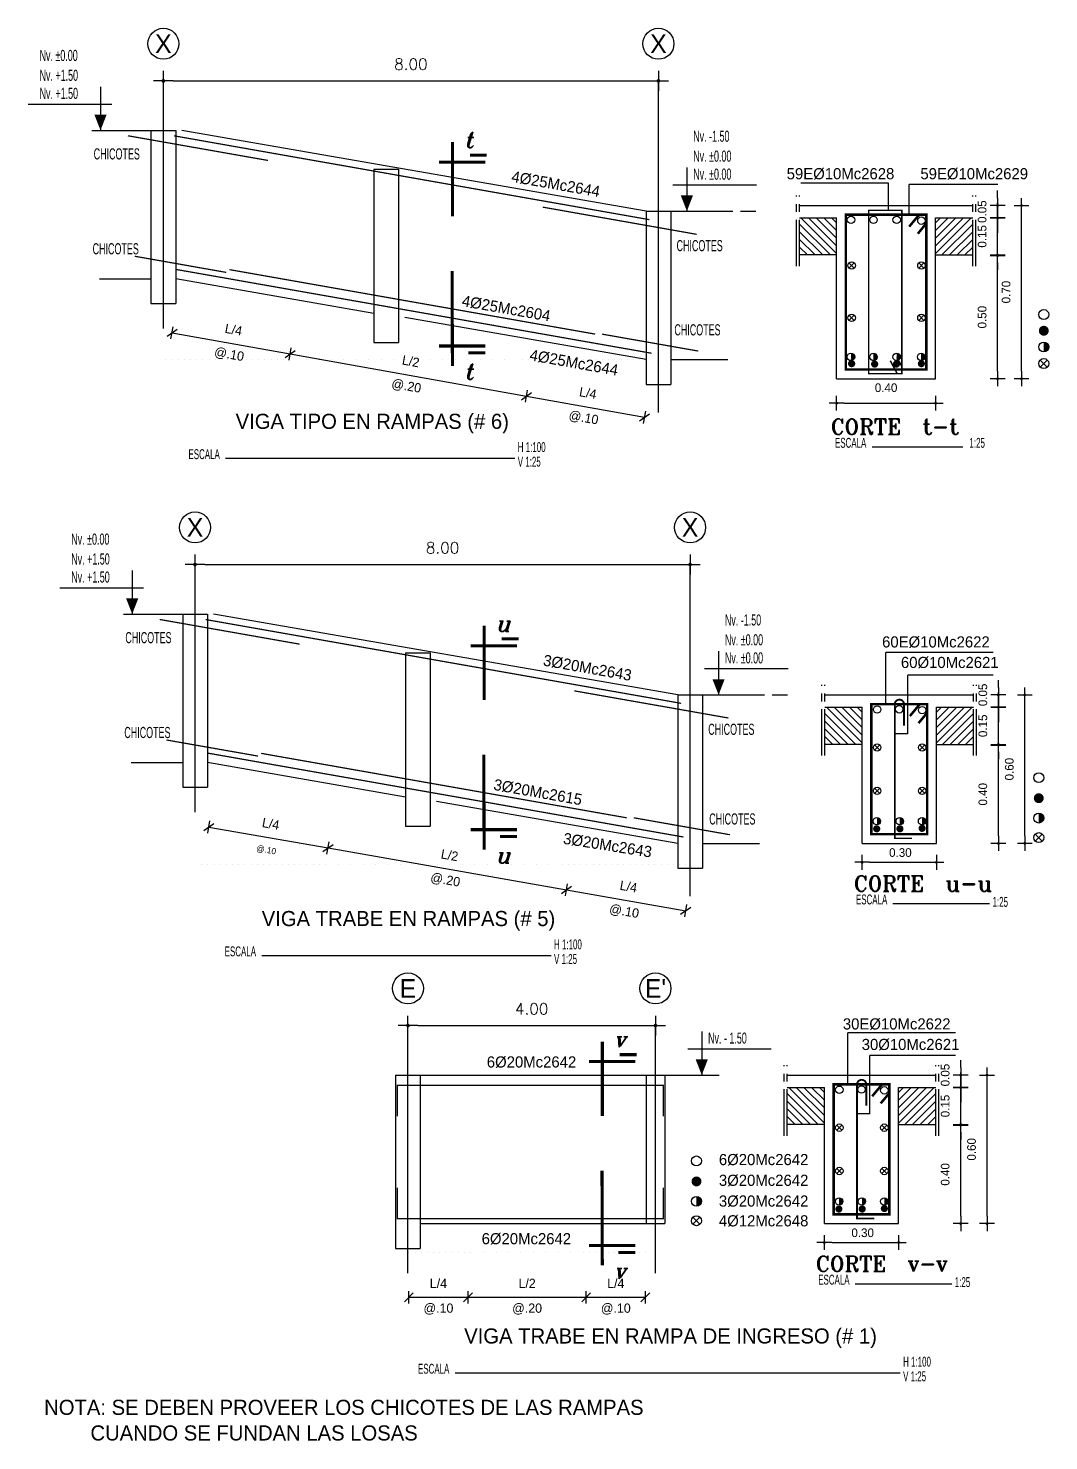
# Model space of a CAD drawing. Extents: x -2 to 140, y 23 to 108.
# Drawn here: x 106.37 to 122.86, y 67.75 to 90.58 of the extents above; entities that cross this region are included whole.
import ezdxf
from ezdxf.enums import TextEntityAlignment as Align

# ---------------------------------------------------------------- set-up
doc = ezdxf.new("R2010")
doc.units = 0
doc.header["$MEASUREMENT"] = 0
doc.linetypes.add('CENTER2', pattern=[1.125, 0.75, -0.125, 0.125, -0.125])
doc.linetypes.add('HIDDEN', pattern=[0.375, 0.25, -0.125])
doc.layers.get('0').update_dxf_attribs({"linetype": 'CONTINUOUS'})
doc.layers.get('DEFPOINTS').update_dxf_attribs({"color": 8, "linetype": 'CONTINUOUS'})
for name, color, linetype in [('ACEROS', 5, 'CONTINUOUS'), ('COLUMNAS', 2, 'CONTINUOUS'), ('EJES', 1, 'CONTINUOUS'), ('ESTRIBOS', 2, 'CONTINUOUS'), ('HIERROS', 5, 'CONTINUOUS'), ('L1', 5, 'CONTINUOUS'), ('LINEAS', 7, 'CONTINUOUS'), ('VIGAS', 7, 'CONTINUOUS')]:
    doc.layers.add(name, color=color, linetype=linetype)
doc.styles.add('ROMANT', font='romant')
doc.styles.add('STANDART', font='TXT.SHX', dxfattribs={"height": 0.18})
doc.dimstyles.new('ESCALA25', dxfattribs={"dimscale": 2, "dimtxt": 0.07, "dimasz": 0.06, "dimexe": 0, "dimexo": 0.06, "dimgap": 0.09, "dimtad": 1, "dimlfac": 0.25, "dimzin": 0, "dimtxsty": 'STANDARD', "dimblk": 'DOT', "dimcen": 0.09, "dimse1": 1, "dimse2": 1, "dimclrd": 1, "dimclre": 1, "dimclrt": 2, "dimazin": 3, "dimtfac": 1, "dimtix": 1, "dimtmove": 0, "dimatfit": 3, "dimtvp": 1.428571, "dimtolj": 1, "dimtzin": 0})
doc.dimstyles.new('STYLE100', dxfattribs={"dimscale": 2, "dimtxt": 0.08, "dimasz": 0.08, "dimexe": 0, "dimexo": 0.06, "dimgap": 0.09, "dimtad": 1, "dimzin": 0, "dimtxsty": 'STANDART', "dimblk": 'DOT', "dimcen": 0.09, "dimse1": 1, "dimse2": 1, "dimclrd": 1, "dimclre": 1, "dimclrt": 2, "dimazin": 3, "dimtfac": 1, "dimtix": 1, "dimtmove": 0, "dimatfit": 3, "dimtvp": 1.25, "dimtolj": 1, "dimtzin": 0})

# ---------------------------------------------------------------- blocks, each defined once
blk = doc.blocks.new('DOT')
at = {"color": 0}
for p, q in [((-1, 0), (1, 0)), ((0, 1), (0, -1))]:
    blk.add_line(p, q, dxfattribs=at)
at = {"color": 2, "linetype": 'BYBLOCK', "const_width": 0.1875}
blk.add_lwpolyline([(0.09375, 0, 1), (-0.09375, 0, 1)], format="xyb", close=True, dxfattribs=at)
blk = doc.blocks.new('*D47')
at = {"color": 1, "linetype": 'BYBLOCK'}
blk.add_line((119.524, 81.485), (120.484, 81.485), dxfattribs=at)
at = {"layer": 'DEFPOINTS', "color": 0, "linetype": 'BYBLOCK'}
for p in [(119.404, 81.42), (120.604, 81.485), (120.604, 81.42)]:
    blk.add_point(p, dxfattribs=at)
at = {"color": 1, "linetype": 'BYBLOCK', "xscale": 0.12, "yscale": 0.12, "zscale": 0.12, "rotation": 180}
blk.add_blockref('DOT', (119.404, 81.485), dxfattribs=at)
at = {"color": 1, "linetype": 'BYBLOCK', "xscale": 0.12, "yscale": 0.12, "zscale": 0.12}
blk.add_blockref('DOT', (120.604, 81.485), dxfattribs=at)
at = {"color": 2, "linetype": 'BYBLOCK', "insert": (120.023, 81.641), "char_height": 0.14, "attachment_point": 5}
blk.add_mtext('\\A1;0.30', dxfattribs=at)
blk = doc.blocks.new('_DOT')
at = {"color": 0, "linetype": 'BYBLOCK'}
blk.add_line((-0.5, 0), (-1, 0), dxfattribs=at)
at = {"color": 0, "linetype": 'BYBLOCK', "const_width": 0.5}
blk.add_lwpolyline([(-0.25, 0, 1), (0.25, 0, 1)], format="xyb", close=True, dxfattribs=at)
blk = doc.blocks.new('*X1')
at = {"color": 0}
for p, q in [((24.221, 27.809), (24.797, 28.386)), ((24.221, 27.933), (24.674, 28.386)), ((24.221, 28.057), (24.55, 28.386)), ((24.221, 28.181), (24.426, 28.386)), ((24.221, 28.304), (24.302, 28.386)), ((24.321, 27.786), (24.821, 28.286)), ((24.445, 27.786), (24.821, 28.162)), ((24.568, 27.786), (24.821, 28.038)), ((24.692, 27.786), (24.821, 27.914)), ((24.816, 27.786), (24.821, 27.791))]:
    blk.add_line(p, q, dxfattribs=at)
blk = doc.blocks.new('*D48')
at = {"color": 1, "linetype": 'BYBLOCK'}
blk.add_line((121.607, 81.91), (121.607, 83.26), dxfattribs=at)
at = {"layer": 'DEFPOINTS', "color": 0, "linetype": 'BYBLOCK'}
for p in [(120.689, 83.38), (121.607, 83.38), (120.689, 81.79)]:
    blk.add_point(p, dxfattribs=at)
at = {"color": 1, "linetype": 'BYBLOCK', "xscale": 0.12, "yscale": 0.12, "zscale": 0.12}
for p, rotation in [((121.607, 83.38), 90), ((121.607, 81.79), 270)]:
    blk.add_blockref('DOT', p, dxfattribs=dict(at, rotation=rotation))
at = {"color": 2, "linetype": 'BYBLOCK', "insert": (121.357, 82.585), "char_height": 0.14, "attachment_point": 5, "rotation": 90}
blk.add_mtext('\\A1;0.40', dxfattribs=at)
blk = doc.blocks.new('*D51')
at = {"color": 1, "linetype": 'BYBLOCK'}
blk.add_line((122.033, 81.91), (122.033, 84.07), dxfattribs=at)
at = {"layer": 'DEFPOINTS', "color": 0, "linetype": 'BYBLOCK'}
for p in [(120.644, 84.19), (122.033, 84.19), (120.644, 81.79)]:
    blk.add_point(p, dxfattribs=at)
at = {"color": 1, "linetype": 'BYBLOCK', "xscale": 0.12, "yscale": 0.12, "zscale": 0.12}
for p, rotation in [((122.033, 84.19), 90), ((122.033, 81.79), 270)]:
    blk.add_blockref('DOT', p, dxfattribs=dict(at, rotation=rotation))
at = {"color": 2, "linetype": 'BYBLOCK', "insert": (121.783, 82.99), "char_height": 0.14, "attachment_point": 5, "rotation": 90}
blk.add_mtext('\\A1;0.60', dxfattribs=at)
blk = doc.blocks.new('*D50')
at = {"color": 1, "linetype": 'BYBLOCK'}
for p, q in [((121.607, 84.31), (121.607, 84.43)), ((121.607, 83.99), (121.607, 84.19)), ((121.607, 83.87), (121.607, 83.75))]:
    blk.add_line(p, q, dxfattribs=at)
at = {"layer": 'DEFPOINTS', "color": 0, "linetype": 'BYBLOCK'}
for p in [(121.607, 84.19), (121.607, 84.19), (120.604, 83.99)]:
    blk.add_point(p, dxfattribs=at)
at = {"color": 1, "linetype": 'BYBLOCK', "xscale": 0.12, "yscale": 0.12, "zscale": 0.12}
for p, rotation in [((121.607, 84.19), 270), ((121.607, 83.99), 90)]:
    blk.add_blockref('DOT', p, dxfattribs=dict(at, rotation=rotation))
at = {"color": 2, "linetype": 'BYBLOCK', "insert": (121.357, 84.19), "char_height": 0.14, "attachment_point": 5, "rotation": 90}
blk.add_mtext('\\A1;0.05', dxfattribs=at)
blk = doc.blocks.new('*D49')
at = {"color": 1, "linetype": 'BYBLOCK'}
for p, q in [((121.607, 84.11), (121.607, 84.23)), ((121.607, 83.39), (121.607, 83.99)), ((121.607, 83.27), (121.607, 83.15))]:
    blk.add_line(p, q, dxfattribs=at)
at = {"layer": 'DEFPOINTS', "color": 0, "linetype": 'BYBLOCK'}
for p in [(120.604, 83.99), (121.607, 83.99), (120.604, 83.39)]:
    blk.add_point(p, dxfattribs=at)
at = {"color": 1, "linetype": 'BYBLOCK', "xscale": 0.12, "yscale": 0.12, "zscale": 0.12}
for p, rotation in [((121.607, 83.99), 270), ((121.607, 83.39), 90)]:
    blk.add_blockref('DOT', p, dxfattribs=dict(at, rotation=rotation))
at = {"color": 2, "linetype": 'BYBLOCK', "insert": (121.357, 83.69), "char_height": 0.14, "attachment_point": 5, "rotation": 90}
blk.add_mtext('\\A1;0.15', dxfattribs=at)
blk = doc.blocks.new('*D91')
at = {"color": 1, "linetype": 'BYBLOCK'}
for p, q in [((121.533, 87.744), (121.533, 87.864)), ((121.533, 87.424), (121.533, 87.624)), ((121.533, 87.304), (121.533, 87.184))]:
    blk.add_line(p, q, dxfattribs=at)
at = {"layer": 'DEFPOINTS', "color": 0, "linetype": 'BYBLOCK'}
for p in [(120.531, 87.424), (121.533, 87.624), (121.533, 87.624)]:
    blk.add_point(p, dxfattribs=at)
at = {"color": 1, "linetype": 'BYBLOCK', "xscale": 0.12, "yscale": 0.12, "zscale": 0.12}
for p, rotation in [((121.533, 87.624), 270), ((121.533, 87.424), 90)]:
    blk.add_blockref('DOT', p, dxfattribs=dict(at, rotation=rotation))
at = {"color": 2, "linetype": 'BYBLOCK', "insert": (121.283, 87.624), "char_height": 0.14, "attachment_point": 5, "rotation": 90}
blk.add_mtext('\\A1;0.05', dxfattribs=at)
blk = doc.blocks.new('*D90')
at = {"color": 1, "linetype": 'BYBLOCK'}
for p, q in [((121.533, 87.544), (121.533, 87.664)), ((121.533, 86.824), (121.533, 87.424)), ((121.533, 86.704), (121.533, 86.584))]:
    blk.add_line(p, q, dxfattribs=at)
at = {"layer": 'DEFPOINTS', "color": 0, "linetype": 'BYBLOCK'}
for p in [(120.531, 87.424), (121.533, 87.424), (120.531, 86.824)]:
    blk.add_point(p, dxfattribs=at)
at = {"color": 1, "linetype": 'BYBLOCK', "xscale": 0.12, "yscale": 0.12, "zscale": 0.12}
for p, rotation in [((121.533, 87.424), 270), ((121.533, 86.824), 90)]:
    blk.add_blockref('DOT', p, dxfattribs=dict(at, rotation=rotation))
at = {"color": 2, "linetype": 'BYBLOCK', "insert": (121.283, 87.124), "char_height": 0.14, "attachment_point": 5, "rotation": 90}
blk.add_mtext('\\A1;0.15', dxfattribs=at)
blk = doc.blocks.new('*D92')
at = {"color": 1, "linetype": 'BYBLOCK'}
blk.add_line((121.96, 85.344), (121.96, 87.504), dxfattribs=at)
at = {"layer": 'DEFPOINTS', "color": 0, "linetype": 'BYBLOCK'}
for p in [(120.571, 87.624), (121.96, 87.624), (120.571, 85.224)]:
    blk.add_point(p, dxfattribs=at)
at = {"color": 1, "linetype": 'BYBLOCK', "xscale": 0.12, "yscale": 0.12, "zscale": 0.12}
for p, rotation in [((121.96, 87.624), 90), ((121.96, 85.224), 270)]:
    blk.add_blockref('DOT', p, dxfattribs=dict(at, rotation=rotation))
at = {"color": 2, "linetype": 'BYBLOCK', "insert": (121.71, 86.424), "char_height": 0.14, "attachment_point": 5, "rotation": 90}
blk.add_mtext('\\A1;0.60', dxfattribs=at)
blk = doc.blocks.new('*D88')
at = {"color": 1, "linetype": 'BYBLOCK'}
blk.add_line((119.451, 84.918), (120.411, 84.918), dxfattribs=at)
at = {"layer": 'DEFPOINTS', "color": 0, "linetype": 'BYBLOCK'}
for p in [(120.531, 84.918), (119.331, 84.854), (120.531, 84.854)]:
    blk.add_point(p, dxfattribs=at)
at = {"color": 1, "linetype": 'BYBLOCK', "xscale": 0.12, "yscale": 0.12, "zscale": 0.12, "rotation": 180}
blk.add_blockref('DOT', (119.331, 84.918), dxfattribs=at)
at = {"color": 1, "linetype": 'BYBLOCK', "xscale": 0.12, "yscale": 0.12, "zscale": 0.12}
blk.add_blockref('DOT', (120.531, 84.918), dxfattribs=at)
at = {"color": 2, "linetype": 'BYBLOCK', "insert": (119.95, 85.075), "char_height": 0.14, "attachment_point": 5}
blk.add_mtext('\\A1;0.30', dxfattribs=at)
blk = doc.blocks.new('*D89')
at = {"color": 1, "linetype": 'BYBLOCK'}
blk.add_line((121.533, 85.344), (121.533, 86.693), dxfattribs=at)
at = {"layer": 'DEFPOINTS', "color": 0, "linetype": 'BYBLOCK'}
for p in [(120.616, 86.813), (121.533, 86.813), (120.616, 85.224)]:
    blk.add_point(p, dxfattribs=at)
at = {"color": 1, "linetype": 'BYBLOCK', "xscale": 0.12, "yscale": 0.12, "zscale": 0.12}
for p, rotation in [((121.533, 86.813), 90), ((121.533, 85.224), 270)]:
    blk.add_blockref('DOT', p, dxfattribs=dict(at, rotation=rotation))
at = {"color": 2, "linetype": 'BYBLOCK', "insert": (121.283, 86.018), "char_height": 0.14, "attachment_point": 5, "rotation": 90}
blk.add_mtext('\\A1;0.40', dxfattribs=at)
blk = doc.blocks.new('*D93')
at = {"color": 1, "linetype": 'BYBLOCK'}
blk.add_line((123.498, 93.585), (123.498, 96.145), dxfattribs=at)
at = {"layer": 'DEFPOINTS', "color": 0, "linetype": 'BYBLOCK'}
for p in [(122.109, 96.265), (123.498, 96.265), (122.109, 93.465)]:
    blk.add_point(p, dxfattribs=at)
at = {"color": 1, "linetype": 'BYBLOCK', "xscale": 0.12, "yscale": 0.12, "zscale": 0.12}
for p, rotation in [((123.498, 96.265), 90), ((123.498, 93.465), 270)]:
    blk.add_blockref('DOT', p, dxfattribs=dict(at, rotation=rotation))
at = {"color": 2, "linetype": 'BYBLOCK', "insert": (123.248, 94.865), "char_height": 0.14, "attachment_point": 5, "rotation": 90}
blk.add_mtext('\\A1;0.70', dxfattribs=at)
blk = doc.blocks.new('*D94')
at = {"color": 1, "linetype": 'BYBLOCK'}
blk.add_line((123.111, 93.585), (123.111, 95.334), dxfattribs=at)
at = {"layer": 'DEFPOINTS', "color": 0, "linetype": 'BYBLOCK'}
for p in [(122.194, 95.454), (123.111, 95.454), (122.194, 93.465)]:
    blk.add_point(p, dxfattribs=at)
at = {"color": 1, "linetype": 'BYBLOCK', "xscale": 0.12, "yscale": 0.12, "zscale": 0.12}
for p, rotation in [((123.111, 95.454), 90), ((123.111, 93.465), 270)]:
    blk.add_blockref('DOT', p, dxfattribs=dict(at, rotation=rotation))
at = {"color": 2, "linetype": 'BYBLOCK', "insert": (122.861, 94.46), "char_height": 0.14, "attachment_point": 5, "rotation": 90}
blk.add_mtext('\\A1;0.50', dxfattribs=at)
blk = doc.blocks.new('*X62')
at = {"color": 0}
for p, q in [((24.221, 27.809), (24.797, 28.386)), ((24.221, 27.933), (24.674, 28.386)), ((24.221, 28.057), (24.55, 28.386)), ((24.221, 28.181), (24.426, 28.386)), ((24.221, 28.304), (24.302, 28.386)), ((24.321, 27.786), (24.821, 28.286)), ((24.445, 27.786), (24.821, 28.162)), ((24.568, 27.786), (24.821, 28.038)), ((24.692, 27.786), (24.821, 27.914)), ((24.816, 27.786), (24.821, 27.791))]:
    blk.add_line(p, q, dxfattribs=at)
blk = doc.blocks.new('*D96')
at = {"color": 1, "linetype": 'BYBLOCK'}
for p, q in [((123.111, 96.385), (123.111, 96.505)), ((123.111, 96.065), (123.111, 96.265)), ((123.111, 95.945), (123.111, 95.825))]:
    blk.add_line(p, q, dxfattribs=at)
at = {"layer": 'DEFPOINTS', "color": 0, "linetype": 'BYBLOCK'}
for p in [(123.111, 96.265), (123.111, 96.265), (122.109, 96.065)]:
    blk.add_point(p, dxfattribs=at)
at = {"color": 1, "linetype": 'BYBLOCK', "xscale": 0.12, "yscale": 0.12, "zscale": 0.12}
for p, rotation in [((123.111, 96.265), 270), ((123.111, 96.065), 90)]:
    blk.add_blockref('DOT', p, dxfattribs=dict(at, rotation=rotation))
at = {"color": 2, "linetype": 'BYBLOCK', "insert": (122.861, 96.165), "char_height": 0.14, "attachment_point": 5, "rotation": 90}
blk.add_mtext('\\A1;0.05', dxfattribs=at)
blk = doc.blocks.new('*D97')
at = {"color": 1, "linetype": 'BYBLOCK'}
for p, q in [((123.111, 96.185), (123.111, 96.305)), ((123.111, 95.465), (123.111, 96.065)), ((123.111, 95.345), (123.111, 95.225))]:
    blk.add_line(p, q, dxfattribs=at)
at = {"layer": 'DEFPOINTS', "color": 0, "linetype": 'BYBLOCK'}
for p in [(122.109, 96.065), (123.111, 96.065), (122.109, 95.465)]:
    blk.add_point(p, dxfattribs=at)
at = {"color": 1, "linetype": 'BYBLOCK', "xscale": 0.12, "yscale": 0.12, "zscale": 0.12}
for p, rotation in [((123.111, 96.065), 270), ((123.111, 95.465), 90)]:
    blk.add_blockref('DOT', p, dxfattribs=dict(at, rotation=rotation))
at = {"color": 2, "linetype": 'BYBLOCK', "insert": (122.861, 95.765), "char_height": 0.14, "attachment_point": 5, "rotation": 90}
blk.add_mtext('\\A1;0.15', dxfattribs=at)
blk = doc.blocks.new('*D95')
at = {"color": 1, "linetype": 'BYBLOCK'}
blk.add_line((120.629, 93.069), (121.989, 93.069), dxfattribs=at)
at = {"layer": 'DEFPOINTS', "color": 0, "linetype": 'BYBLOCK'}
for p in [(120.509, 93.005), (122.109, 93.069), (122.109, 93.005)]:
    blk.add_point(p, dxfattribs=at)
at = {"color": 1, "linetype": 'BYBLOCK', "xscale": 0.12, "yscale": 0.12, "zscale": 0.12, "rotation": 180}
blk.add_blockref('DOT', (120.509, 93.069), dxfattribs=at)
at = {"color": 1, "linetype": 'BYBLOCK', "xscale": 0.12, "yscale": 0.12, "zscale": 0.12}
blk.add_blockref('DOT', (122.109, 93.069), dxfattribs=at)
at = {"color": 2, "linetype": 'BYBLOCK', "insert": (121.309, 93.319), "char_height": 0.14, "attachment_point": 5}
blk.add_mtext('\\A1;0.40', dxfattribs=at)
blk = doc.blocks.new('*D186')
at = {"color": 1, "linetype": 'BYBLOCK'}
blk.add_line((108.712, 89.729), (116.392, 89.729), dxfattribs=at)
at = {"layer": 'DEFPOINTS', "color": 0, "linetype": 'BYBLOCK'}
for p in [(108.552, 89.729), (116.552, 89.729), (116.552, 89.729)]:
    blk.add_point(p, dxfattribs=at)
at = {"color": 1, "linetype": 'BYBLOCK', "xscale": 0.16, "yscale": 0.16, "zscale": 0.16, "rotation": 180}
blk.add_blockref('DOT', (108.552, 89.729), dxfattribs=at)
at = {"color": 1, "linetype": 'BYBLOCK', "xscale": 0.16, "yscale": 0.16, "zscale": 0.16}
blk.add_blockref('DOT', (116.552, 89.729), dxfattribs=at)
at = {"color": 2, "linetype": 'BYBLOCK', "insert": (112.552, 89.999), "char_height": 0.18, "attachment_point": 5, "style": 'STANDART'}
blk.add_mtext('\\A1;8.00', dxfattribs=at)
blk = doc.blocks.new('*D187')
at = {"color": 1, "linetype": 'BYBLOCK'}
blk.add_line((109.224, 81.913), (116.904, 81.913), dxfattribs=at)
at = {"layer": 'DEFPOINTS', "color": 0, "linetype": 'BYBLOCK'}
for p in [(109.064, 81.913), (117.064, 81.913), (117.064, 81.913)]:
    blk.add_point(p, dxfattribs=at)
at = {"color": 1, "linetype": 'BYBLOCK', "xscale": 0.16, "yscale": 0.16, "zscale": 0.16, "rotation": 180}
blk.add_blockref('DOT', (109.064, 81.913), dxfattribs=at)
at = {"color": 1, "linetype": 'BYBLOCK', "xscale": 0.16, "yscale": 0.16, "zscale": 0.16}
blk.add_blockref('DOT', (117.064, 81.913), dxfattribs=at)
at = {"color": 2, "linetype": 'BYBLOCK', "insert": (113.064, 82.183), "char_height": 0.18, "attachment_point": 5, "style": 'STANDART'}
blk.add_mtext('\\A1;8.00', dxfattribs=at)
blk = doc.blocks.new('*D188')
at = {"color": 1, "linetype": 'BYBLOCK'}
blk.add_line((112.664, 74.463), (116.344, 74.463), dxfattribs=at)
at = {"layer": 'DEFPOINTS', "color": 0, "linetype": 'BYBLOCK'}
for p in [(112.504, 74.463), (116.504, 74.463), (116.504, 74.463)]:
    blk.add_point(p, dxfattribs=at)
at = {"color": 1, "linetype": 'BYBLOCK', "xscale": 0.16, "yscale": 0.16, "zscale": 0.16, "rotation": 180}
blk.add_blockref('DOT', (112.504, 74.463), dxfattribs=at)
at = {"color": 1, "linetype": 'BYBLOCK', "xscale": 0.16, "yscale": 0.16, "zscale": 0.16}
blk.add_blockref('DOT', (116.504, 74.463), dxfattribs=at)
at = {"color": 2, "linetype": 'BYBLOCK', "insert": (114.504, 74.733), "char_height": 0.18, "attachment_point": 5, "style": 'STANDART'}
blk.add_mtext('\\A1;4.00', dxfattribs=at)

msp = doc.modelspace()

# ---------------------------------------------------------------- linework, layer by layer
for p, q in [((116.352, 87.624), (108.852, 88.929)), ((111.952, 85.972), (108.752, 86.529)), ((116.352, 85.224), (112.452, 85.903)), ((108.611, 85.601), (108.775, 85.715)), ((108.675, 85.56), (108.71, 85.756)), ((108.693, 85.658), (110.602, 85.317)), ((110.519, 85.259), (110.684, 85.374)), ((110.584, 85.218), (110.619, 85.415)), ((110.602, 85.317), (114.419, 84.634)), ((114.337, 84.576), (114.501, 84.691)), ((114.402, 84.535), (114.437, 84.732)), ((114.419, 84.634), (116.328, 84.292)), ((116.246, 84.235), (116.41, 84.349)), ((116.31, 84.194), (116.346, 84.391)), ((116.864, 79.807), (109.364, 81.113)), ((112.464, 78.156), (109.264, 78.713)), ((116.864, 77.407), (112.964, 78.086)), ((109.204, 77.613), (109.368, 77.728)), ((109.269, 77.572), (109.303, 77.769)), ((109.286, 77.671), (111.213, 77.333)), ((111.131, 77.275), (111.295, 77.39)), ((111.195, 77.234), (111.23, 77.431)), ((111.213, 77.333), (115.066, 76.656)), ((114.984, 76.599), (115.148, 76.714)), ((115.049, 76.558), (115.084, 76.755)), ((115.066, 76.656), (116.993, 76.318)), ((116.911, 76.261), (117.075, 76.376)), ((116.976, 76.22), (117.01, 76.417)), ((112.449, 70.001), (112.59, 70.142)), ((112.519, 69.972), (112.519, 70.172)), ((113.404, 70.001), (113.545, 70.142)), ((113.475, 69.972), (113.475, 70.172)), ((115.315, 70.001), (115.456, 70.142)), ((115.385, 69.972), (115.385, 70.172)), ((116.27, 70.001), (116.412, 70.142)), ((116.341, 69.972), (116.341, 70.172)), ((112.519, 70.072), (113.475, 70.072)), ((113.475, 70.072), (115.385, 70.072)), ((115.385, 70.072), (116.341, 70.072))]:
    msp.add_line(p, q)
for centre in [(108.552, 90.329), (116.552, 90.329), (109.064, 82.513), (117.064, 82.513), (112.504, 75.063), (116.504, 75.063)]:
    msp.add_circle(centre, 0.25)
at = {"layer": 'ACEROS', "const_width": 0.02}
for points in [[(107.979, 88.842), (110.244, 88.443)], [(108.725, 88.841), (116.407, 87.486)], [(114.68, 87.689), (117.171, 87.249)], [(108.091, 86.895), (109.568, 86.634)], [(108.762, 86.681), (116.444, 85.327)], [(109.62, 86.679), (115.529, 85.637)], [(115.639, 85.637), (117.195, 85.363)], [(108.491, 81.026), (110.756, 80.626)], [(109.237, 81.024), (116.919, 79.67)], [(115.192, 79.872), (117.683, 79.433)], [(108.603, 79.078), (110.08, 78.818)], [(109.274, 78.865), (116.956, 77.51)], [(110.132, 78.862), (116.041, 77.82)], [(116.151, 77.821), (117.707, 77.547)], [(112.331, 72.996), (112.331, 73.496), (116.631, 73.496), (116.631, 72.996)], [(112.331, 71.843), (112.331, 71.343), (116.631, 71.343), (116.631, 71.843)]]:
    msp.add_lwpolyline(points, dxfattribs=at)
at = {"layer": 'ACEROS', "color": 1, "linetype": 'CENTER2', "const_width": 0.05}
for points in [[(113.223, 88.739), (113.223, 87.54)], [(113.223, 85.123), (113.218, 86.656)], [(113.735, 80.923), (113.735, 79.724)], [(113.735, 77.306), (113.73, 78.839)], [(115.645, 74.204), (115.645, 73.004)], [(115.645, 70.587), (115.64, 72.12)]]:
    msp.add_lwpolyline(points, dxfattribs=at)
at = {"layer": 'ACEROS', "color": 1, "linetype": 'CONTINUOUS', "const_width": 0.05}
for points in [[(113.755, 88.417), (113.007, 88.417)], [(113.779, 88.529), (113.505, 88.529)], [(113.755, 85.445), (113.007, 85.445)], [(113.755, 85.333), (113.481, 85.333)], [(114.267, 80.601), (113.519, 80.601)], [(114.291, 80.712), (114.017, 80.712)], [(114.267, 77.628), (113.519, 77.628)], [(114.267, 77.517), (113.993, 77.517)], [(116.201, 73.993), (115.927, 73.993)], [(116.177, 73.881), (115.429, 73.881)], [(116.177, 70.909), (115.429, 70.909)], [(116.177, 70.797), (115.903, 70.797)]]:
    msp.add_lwpolyline(points, dxfattribs=at)
at = {"layer": 'ACEROS', "color": 5, "linetype": 'CONTINUOUS', "const_width": 0.04}
for points in [[(119.581, 85.066), (119.581, 87.566), (120.881, 87.566), (120.881, 85.066)], [(119.993, 77.557), (119.993, 79.657), (120.893, 79.657), (120.893, 77.557)], [(119.383, 71.413), (119.383, 73.513), (120.283, 73.513), (120.283, 71.413)]]:
    msp.add_lwpolyline(points, close=True, dxfattribs=at)
at = {"layer": 'COLUMNAS', "color": 1, "linetype": 'CONTINUOUS'}
for points in [[(107.438, 89.183), (107.635, 89.183), (107.536, 88.929)], [(116.913, 87.877), (117.11, 87.877), (117.012, 87.624)], [(107.95, 81.366), (108.147, 81.366), (108.048, 81.113)], [(117.425, 80.06), (117.622, 80.06), (117.524, 79.807)], [(117.154, 73.916), (117.35, 73.916), (117.252, 73.663)]]:
    msp.add_solid(points, dxfattribs=at)
at = {"layer": 'DEFPOINTS', "color": 0, "linetype": 'BYBLOCK'}
for p in [(120.819, 84.916), (119.536, 77.407), (118.926, 71.263)]:
    msp.add_point(p, dxfattribs=at)
at = {"layer": 'EJES'}
for p, q in [((108.552, 85.729), (108.552, 89.729)), ((116.552, 84.371), (116.552, 89.729)), ((109.064, 77.913), (109.064, 81.913)), ((117.064, 76.554), (117.064, 81.913)), ((112.504, 70.463), (112.504, 74.463)), ((116.504, 70.463), (116.504, 74.463))]:
    msp.add_line(p, q, dxfattribs=at)
at = {"layer": 'EJES', "color": 7, "linetype": 'HIDDEN'}
for p, q in [((116.752, 87.624), (118.202, 87.624)), ((117.264, 79.807), (118.714, 79.807))]:
    msp.add_line(p, q, dxfattribs=at)
at = {"layer": 'EJES', "color": 7, "linetype": 'CONTINUOUS'}
for p, q in [((120.004, 83.814), (121.471, 83.814)), ((109.556, 83.631), (114.232, 83.631)), ((120.58, 79.179), (120.58, 80.123)), ((120.58, 79.179), (120.371, 79.179)), ((120.342, 76.435), (121.903, 76.435)), ((110.142, 75.596), (114.817, 75.596)), ((119.97, 73.035), (119.97, 73.979)), ((119.97, 73.035), (119.761, 73.035)), ((119.732, 70.291), (121.293, 70.291)), ((113.266, 68.851), (120.458, 68.851))]:
    msp.add_line(p, q, dxfattribs=at)
at = {"layer": 'EJES', "color": 3, "linetype": 'CONTINUOUS', "const_width": 0.025}
for points in [[(120.411, 84.997), (120.298, 85.208)], [(120.485, 85.112), (120.404, 85.264)]]:
    msp.add_lwpolyline(points, dxfattribs=at)
at = {"layer": 'ESTRIBOS'}
for p, q in [((108.592, 85.221), (108.592, 85.221)), ((108.692, 85.221), (108.692, 85.221)), ((108.792, 85.221), (108.792, 85.221)), ((108.892, 85.221), (108.892, 85.221)), ((108.992, 85.221), (108.992, 85.221)), ((109.092, 85.221), (109.092, 85.221)), ((109.192, 85.221), (109.192, 85.221)), ((109.292, 85.221), (109.292, 85.221)), ((109.392, 85.221), (109.392, 85.221)), ((109.492, 85.221), (109.492, 85.221)), ((109.592, 85.221), (109.592, 85.221)), ((109.692, 85.221), (109.692, 85.221)), ((109.792, 85.221), (109.792, 85.221)), ((109.892, 85.221), (109.892, 85.221)), ((109.992, 85.221), (109.992, 85.221)), ((110.092, 85.221), (110.092, 85.221)), ((110.192, 85.221), (110.192, 85.221)), ((110.292, 85.221), (110.292, 85.221)), ((110.392, 85.221), (110.392, 85.221)), ((110.492, 85.221), (110.492, 85.221)), ((110.592, 85.221), (110.592, 85.221)), ((110.87, 85.221), (110.87, 85.221)), ((111.07, 85.221), (111.07, 85.221)), ((111.27, 85.221), (111.27, 85.221)), ((111.47, 85.221), (111.47, 85.221)), ((111.67, 85.221), (111.67, 85.221)), ((111.87, 85.221), (111.87, 85.221)), ((112.07, 85.221), (112.07, 85.221)), ((112.27, 85.221), (112.27, 85.221)), ((112.47, 85.221), (112.47, 85.221)), ((112.67, 85.221), (112.67, 85.221)), ((112.87, 85.221), (112.87, 85.221)), ((113.07, 85.221), (113.07, 85.221)), ((113.27, 85.221), (113.27, 85.221)), ((113.47, 85.221), (113.47, 85.221)), ((113.67, 85.221), (113.67, 85.221)), ((113.87, 85.221), (113.87, 85.221)), ((114.07, 85.221), (114.07, 85.221)), ((114.348, 85.221), (114.348, 85.221)), ((114.448, 85.221), (114.448, 85.221)), ((114.548, 85.221), (114.548, 85.221)), ((114.648, 85.221), (114.648, 85.221)), ((114.748, 85.221), (114.748, 85.221)), ((114.848, 85.221), (114.848, 85.221)), ((114.948, 85.221), (114.948, 85.221)), ((115.048, 85.221), (115.048, 85.221)), ((115.148, 85.221), (115.148, 85.221)), ((115.248, 85.221), (115.248, 85.221)), ((115.348, 85.221), (115.348, 85.221)), ((115.448, 85.221), (115.448, 85.221)), ((115.548, 85.221), (115.548, 85.221)), ((115.648, 85.221), (115.648, 85.221)), ((115.748, 85.221), (115.748, 85.221)), ((115.848, 85.221), (115.848, 85.221)), ((115.948, 85.221), (115.948, 85.221)), ((116.048, 85.221), (116.048, 85.221)), ((116.148, 85.221), (116.148, 85.221)), ((116.248, 85.221), (116.248, 85.221)), ((116.348, 85.221), (116.348, 85.221)), ((109.171, 77.063), (109.171, 77.063)), ((109.271, 77.063), (109.271, 77.063)), ((109.371, 77.063), (109.371, 77.063)), ((109.471, 77.063), (109.471, 77.063)), ((109.571, 77.063), (109.571, 77.063)), ((109.671, 77.063), (109.671, 77.063)), ((109.771, 77.063), (109.771, 77.063)), ((109.871, 77.063), (109.871, 77.063)), ((109.971, 77.063), (109.971, 77.063)), ((110.071, 77.063), (110.071, 77.063)), ((110.171, 77.063), (110.171, 77.063)), ((110.271, 77.063), (110.271, 77.063)), ((110.371, 77.063), (110.371, 77.063)), ((110.471, 77.063), (110.471, 77.063)), ((110.571, 77.063), (110.571, 77.063)), ((110.671, 77.063), (110.671, 77.063)), ((110.771, 77.063), (110.771, 77.063)), ((110.871, 77.063), (110.871, 77.063)), ((110.971, 77.063), (110.971, 77.063)), ((111.071, 77.063), (111.071, 77.063)), ((111.171, 77.063), (111.171, 77.063)), ((111.383, 77.063), (111.383, 77.063)), ((111.583, 77.063), (111.583, 77.063)), ((111.783, 77.063), (111.783, 77.063)), ((111.983, 77.063), (111.983, 77.063)), ((112.183, 77.063), (112.183, 77.063)), ((112.383, 77.063), (112.383, 77.063)), ((112.583, 77.063), (112.583, 77.063)), ((112.783, 77.063), (112.783, 77.063)), ((112.983, 77.063), (112.983, 77.063)), ((113.183, 77.063), (113.183, 77.063)), ((113.383, 77.063), (113.383, 77.063)), ((113.583, 77.063), (113.583, 77.063)), ((113.783, 77.063), (113.783, 77.063)), ((113.983, 77.063), (113.983, 77.063)), ((114.183, 77.063), (114.183, 77.063)), ((114.383, 77.063), (114.383, 77.063)), ((114.583, 77.063), (114.583, 77.063)), ((114.783, 77.063), (114.783, 77.063)), ((114.995, 77.063), (114.995, 77.063)), ((115.095, 77.063), (115.095, 77.063)), ((115.195, 77.063), (115.195, 77.063)), ((115.295, 77.063), (115.295, 77.063)), ((115.395, 77.063), (115.395, 77.063)), ((115.495, 77.063), (115.495, 77.063)), ((115.595, 77.063), (115.595, 77.063)), ((115.695, 77.063), (115.695, 77.063)), ((115.795, 77.063), (115.795, 77.063)), ((115.895, 77.063), (115.895, 77.063)), ((115.995, 77.063), (115.995, 77.063)), ((116.095, 77.063), (116.095, 77.063)), ((116.195, 77.063), (116.195, 77.063)), ((116.295, 77.063), (116.295, 77.063)), ((116.395, 77.063), (116.395, 77.063)), ((116.495, 77.063), (116.495, 77.063)), ((116.595, 77.063), (116.595, 77.063)), ((116.695, 77.063), (116.695, 77.063)), ((116.795, 77.063), (116.795, 77.063)), ((116.895, 77.063), (116.895, 77.063)), ((116.995, 77.063), (116.995, 77.063)), ((112.519, 70.789), (112.519, 70.789)), ((112.619, 70.789), (112.619, 70.789)), ((112.719, 70.789), (112.719, 70.789)), ((112.819, 70.789), (112.819, 70.789)), ((112.919, 70.789), (112.919, 70.789)), ((113.019, 70.789), (113.019, 70.789)), ((113.119, 70.789), (113.119, 70.789)), ((113.219, 70.789), (113.219, 70.789)), ((113.319, 70.789), (113.319, 70.789)), ((113.419, 70.789), (113.419, 70.789)), ((113.519, 70.789), (113.519, 70.789)), ((113.73, 70.789), (113.73, 70.789)), ((113.93, 70.789), (113.93, 70.789)), ((114.13, 70.789), (114.13, 70.789)), ((114.33, 70.789), (114.33, 70.789)), ((114.53, 70.789), (114.53, 70.789)), ((114.73, 70.789), (114.73, 70.789)), ((114.93, 70.789), (114.93, 70.789)), ((115.13, 70.789), (115.13, 70.789)), ((115.341, 70.789), (115.341, 70.789)), ((115.441, 70.789), (115.441, 70.789)), ((115.541, 70.789), (115.541, 70.789)), ((115.641, 70.789), (115.641, 70.789)), ((115.741, 70.789), (115.741, 70.789)), ((115.841, 70.789), (115.841, 70.789)), ((115.941, 70.789), (115.941, 70.789)), ((116.041, 70.789), (116.041, 70.789)), ((116.141, 70.789), (116.141, 70.789)), ((116.241, 70.789), (116.241, 70.789)), ((116.341, 70.789), (116.341, 70.789))]:
    msp.add_line(p, q, dxfattribs=at)
at = {"layer": 'L1', "color": 7, "linetype": 'CONTINUOUS'}
for p, q in [((107.536, 89.635), (107.536, 88.929)), ((106.369, 89.355), (107.719, 89.355)), ((117.012, 88.329), (117.012, 87.624)), ((116.785, 88.05), (118.135, 88.05)), ((108.048, 81.819), (108.048, 81.113)), ((106.881, 81.539), (108.231, 81.539)), ((117.524, 80.513), (117.524, 79.807)), ((117.297, 80.233), (118.647, 80.233)), ((117.252, 74.369), (117.252, 73.663)), ((117.025, 74.089), (118.376, 74.089))]:
    msp.add_line(p, q, dxfattribs=at)
at = {"layer": 'L1', "color": 2, "linetype": 'CONTINUOUS'}
for points, const_width in [([(122.739, 85.691, 1), (122.819, 85.691, 1)], 0.08), ([(119.645, 85.159, 1), (119.703, 85.159, 1)], 0.0576), ([(120.017, 85.152, 1), (120.075, 85.152, 1)], 0.0576), ([(120.369, 85.152, 1), (120.426, 85.152, 1)], 0.0576), ([(120.772, 85.159, 1), (120.829, 85.159, 1)], 0.0576), ([(122.658, 78.137, 1), (122.738, 78.137, 1)], 0.08), ([(120.05, 77.643, 1), (120.108, 77.643, 1)], 0.0576), ([(120.425, 77.643, 1), (120.483, 77.643, 1)], 0.0576), ([(120.784, 77.65, 1), (120.841, 77.65, 1)], 0.0576), ([(117.127, 71.944, 1), (117.207, 71.944, 1)], 0.08), ([(119.44, 71.498, 1), (119.497, 71.498, 1)], 0.0576), ([(119.815, 71.498, 1), (119.873, 71.498, 1)], 0.0576), ([(120.174, 71.505, 1), (120.231, 71.505, 1)], 0.0576)]:
    msp.add_lwpolyline(points, format="xyb", close=True, dxfattribs=dict(at, const_width=const_width))
for points, const_width in [([(122.779, 85.389, 0.414214), (122.819, 85.429, 0.414214), (122.779, 85.469, 1)], 0.08), ([(119.663, 85.24, 0.414214), (119.692, 85.268, 0.414214), (119.663, 85.297, 1)], 0.0576), ([(120.027, 85.24, 0.414214), (120.055, 85.268, 0.414214), (120.027, 85.297, 1)], 0.0576), ([(120.402, 85.24, 0.414214), (120.431, 85.268, 0.414214), (120.402, 85.297, 1)], 0.0576), ([(120.797, 85.24, 0.414214), (120.826, 85.268, 0.414214), (120.797, 85.297, 1)], 0.0576), ([(122.698, 77.776, 0.414214), (122.738, 77.816, 0.414214), (122.698, 77.856, 1)], 0.08), ([(120.082, 77.736, 0.414214), (120.111, 77.765, 0.414214), (120.082, 77.794, 1)], 0.0576), ([(120.451, 77.736, 0.414214), (120.479, 77.765, 0.414214), (120.451, 77.794, 1)], 0.0576), ([(120.812, 77.736, 0.414214), (120.841, 77.765, 0.414214), (120.812, 77.794, 1)], 0.0576), ([(117.167, 71.583, 0.414214), (117.207, 71.623, 0.414214), (117.167, 71.663, 1)], 0.08), ([(119.472, 71.592, 0.414214), (119.501, 71.621, 0.414214), (119.472, 71.649, 1)], 0.0576), ([(119.84, 71.592, 0.414214), (119.869, 71.621, 0.414214), (119.84, 71.649, 1)], 0.0576), ([(120.202, 71.592, 0.414214), (120.231, 71.621, 0.414214), (120.202, 71.649, 1)], 0.0576)]:
    msp.add_lwpolyline(points, format="xyb", dxfattribs=dict(at, const_width=const_width))
at = {"layer": 'L1', "color": 7, "linetype": 'CONTINUOUS'}
for centre in [(119.664, 87.483), (120.027, 87.484), (120.401, 87.484), (120.801, 87.47), (119.674, 86.746), (120.801, 86.746), (119.674, 85.9), (120.801, 85.9), (119.663, 85.268), (120.027, 85.268), (120.402, 85.268), (120.797, 85.268), (120.086, 79.57), (120.443, 79.574), (120.813, 79.56), (120.086, 78.957), (120.813, 78.957), (120.086, 78.257), (120.813, 78.257), (120.082, 77.765), (120.451, 77.765), (120.812, 77.765), (119.475, 73.426), (119.833, 73.43), (120.202, 73.416), (119.475, 72.813), (120.202, 72.813), (119.475, 72.113), (120.202, 72.113), (119.472, 71.621), (119.84, 71.621), (120.202, 71.621)]:
    msp.add_circle(centre, 0.06, dxfattribs=at)
at = {"layer": 'L1', "color": 8, "linetype": 'CONTINUOUS'}
for centre in [(122.779, 85.953), (122.779, 85.429), (122.779, 85.161), (122.698, 78.469), (122.698, 77.816), (122.698, 77.501), (117.167, 72.276), (117.167, 71.623), (117.167, 71.309)]:
    msp.add_circle(centre, 0.08, dxfattribs=at)
at = {"layer": 'LINEAS'}
for p, q in [((120.271, 88.075), (118.852, 88.075)), ((120.271, 87.637), (120.271, 88.075)), ((122.038, 88.054), (120.603, 88.054)), ((120.603, 87.566), (120.603, 88.054)), ((118.831, 87.716), (121.631, 87.716)), ((118.831, 87.516), (119.431, 87.516)), ((119.431, 86.916), (119.431, 87.516)), ((121.031, 87.516), (121.631, 87.516)), ((121.031, 86.916), (121.031, 87.516)), ((119.431, 86.916), (118.831, 86.916)), ((119.716, 86.703), (119.631, 86.788)), ((119.631, 86.703), (119.716, 86.788)), ((120.758, 86.703), (120.843, 86.788)), ((120.843, 86.703), (120.758, 86.788)), ((121.031, 86.916), (121.631, 86.916)), ((119.716, 85.858), (119.631, 85.943)), ((119.631, 85.858), (119.716, 85.943)), ((120.758, 85.858), (120.843, 85.943)), ((120.843, 85.858), (120.758, 85.943)), ((122.723, 85.218), (122.836, 85.105)), ((122.836, 85.218), (122.723, 85.105)), ((119.431, 84.916), (121.031, 84.916)), ((121.961, 80.49), (120.224, 80.49)), ((120.224, 79.678), (120.224, 80.49)), ((121.961, 80.123), (120.58, 80.123)), ((119.243, 79.807), (121.643, 79.807)), ((119.243, 79.607), (119.843, 79.607)), ((121.043, 79.007), (121.043, 79.607)), ((121.043, 79.607), (121.643, 79.607)), ((119.843, 79.007), (119.243, 79.007)), ((120.128, 78.915), (120.043, 78.999)), ((120.043, 78.915), (120.128, 78.999)), ((120.77, 78.915), (120.855, 78.999)), ((120.855, 78.915), (120.77, 78.999)), ((121.043, 79.007), (121.643, 79.007)), ((120.043, 78.215), (120.128, 78.299)), ((120.128, 78.215), (120.043, 78.299)), ((120.855, 78.215), (120.77, 78.299)), ((120.77, 78.215), (120.855, 78.299)), ((119.843, 77.407), (121.043, 77.407)), ((122.755, 77.558), (122.642, 77.445)), ((122.642, 77.558), (122.755, 77.445)), ((121.35, 74.346), (119.614, 74.346)), ((119.614, 73.534), (119.614, 74.346)), ((121.35, 73.979), (119.97, 73.979)), ((118.633, 73.663), (121.033, 73.663)), ((118.633, 73.463), (119.233, 73.463)), ((120.433, 72.863), (120.433, 73.463)), ((120.433, 73.463), (121.033, 73.463)), ((119.233, 72.863), (118.633, 72.863)), ((119.518, 72.771), (119.433, 72.855)), ((119.433, 72.771), (119.518, 72.855)), ((120.16, 72.771), (120.245, 72.855)), ((120.245, 72.771), (120.16, 72.855)), ((120.433, 72.863), (121.033, 72.863)), ((119.433, 72.071), (119.518, 72.155)), ((119.518, 72.071), (119.433, 72.155)), ((120.245, 72.071), (120.16, 72.155)), ((120.16, 72.071), (120.245, 72.155)), ((117.11, 71.365), (117.223, 71.252)), ((117.223, 71.365), (117.11, 71.252)), ((119.233, 71.263), (120.433, 71.263))]:
    msp.add_line(p, q, dxfattribs=at)
at = {"layer": 'LINEAS', "color": 7}
for p, q in [((119.843, 79.007), (119.843, 79.607)), ((119.233, 72.863), (119.233, 73.463))]:
    msp.add_line(p, q, dxfattribs=at)
at = {"layer": 'LINEAS', "color": 7, "linetype": 'CENTER2'}
for points in [[(118.781, 86.736), (118.781, 87.878)], [(118.831, 86.736), (118.831, 87.878)], [(121.631, 86.736), (121.631, 87.878)], [(121.681, 86.736), (121.681, 87.878)], [(119.193, 78.827), (119.193, 79.969)], [(119.243, 78.827), (119.243, 79.969)], [(121.643, 78.827), (121.643, 79.969)], [(121.693, 78.827), (121.693, 79.969)], [(118.583, 72.683), (118.583, 73.824)], [(118.633, 72.683), (118.633, 73.824)], [(121.033, 72.683), (121.033, 73.824)], [(121.083, 72.683), (121.083, 73.824)]]:
    msp.add_lwpolyline(points, dxfattribs=at)
at = {"layer": 'LINEAS', "color": 3, "const_width": 0.025}
msp.add_lwpolyline([(119.949, 84.997), (119.949, 87.637), (120.485, 87.637), (120.485, 84.997)], close=True, dxfattribs=at)
at = {"layer": 'LINEAS', "color": 5, "const_width": 0.04}
for points in [[(120.764, 87.566), (120.604, 87.374)], [(120.881, 87.426), (120.743, 87.259)], [(120.776, 79.657), (120.616, 79.465)], [(120.893, 79.516), (120.755, 79.35)], [(120.166, 73.513), (120.006, 73.321)], [(120.283, 73.372), (120.144, 73.206)]]:
    msp.add_lwpolyline(points, dxfattribs=at)
at = {"layer": 'LINEAS', "color": 7, "linetype": 'CONTINUOUS'}
for points in [[(119.431, 84.916), (119.431, 86.916)], [(121.031, 84.916), (121.031, 86.916)], [(119.843, 77.407), (119.843, 79.007)], [(121.043, 77.407), (121.043, 79.007)], [(119.233, 71.263), (119.233, 72.863)], [(120.433, 71.263), (120.433, 72.863)]]:
    msp.add_lwpolyline(points, dxfattribs=at)
at = {"layer": 'LINEAS', "color": 3}
for points in [[(120.624, 77.488, 0.025, 0.025, 0), (120.371, 77.488, 0.03, 0.03, 0), (120.371, 79.655, 0.03, 0.03, -1), (120.521, 79.655, 0.03, 0.03, 0), (120.521, 79.311, 0.03, 0.03, 0)], [(120.651, 77.488, 0.025, 0.025, 0), (120.624, 77.488, 0.03, 0.03, 0)], [(120.014, 71.344, 0.025, 0.025, 0), (119.761, 71.344, 0.03, 0.03, 0), (119.761, 73.511, 0.03, 0.03, -1), (119.911, 73.511, 0.03, 0.03, 0), (119.911, 73.167, 0.03, 0.03, 0)], [(120.04, 71.344, 0.025, 0.025, 0), (120.014, 71.344, 0.03, 0.03, 0)]]:
    msp.add_lwpolyline(points, format="xyseb", dxfattribs=at)
at = {"layer": 'VIGAS'}
for p, q in [((107.394, 88.929), (108.352, 88.929)), ((108.352, 88.929), (108.752, 88.929)), ((108.352, 88.929), (108.352, 86.129)), ((108.752, 88.929), (108.752, 86.129)), ((111.952, 88.303), (111.952, 85.503)), ((111.952, 88.303), (112.352, 88.303)), ((112.352, 88.303), (112.352, 85.503)), ((116.352, 87.624), (116.752, 87.624)), ((116.352, 87.624), (116.352, 84.824)), ((116.752, 87.624), (116.752, 84.824)), ((116.752, 87.624), (117.631, 87.624)), ((107.52, 86.529), (108.352, 86.529)), ((108.352, 86.129), (108.752, 86.129)), ((111.952, 85.503), (112.352, 85.503)), ((116.752, 85.224), (117.673, 85.224)), ((116.352, 84.824), (116.752, 84.824)), ((107.906, 81.113), (108.864, 81.113)), ((108.864, 81.113), (108.864, 78.313)), ((108.864, 81.113), (109.264, 81.113)), ((109.264, 81.113), (109.264, 78.313)), ((112.464, 80.486), (112.464, 77.686)), ((112.464, 80.486), (112.864, 80.486)), ((112.864, 80.486), (112.864, 77.686)), ((116.864, 79.807), (117.264, 79.807)), ((116.864, 79.807), (116.864, 77.007)), ((117.264, 79.807), (118.143, 79.807)), ((117.264, 79.807), (117.264, 77.007)), ((108.032, 78.713), (108.864, 78.713)), ((108.864, 78.313), (109.264, 78.313)), ((112.464, 77.686), (112.864, 77.686)), ((117.264, 77.407), (118.185, 77.407)), ((116.864, 77.007), (117.264, 77.007)), ((112.304, 73.663), (112.304, 70.863)), ((112.304, 73.663), (112.704, 73.663)), ((112.704, 73.663), (112.704, 70.863)), ((112.704, 73.663), (116.354, 73.663)), ((116.354, 73.663), (116.354, 71.263)), ((116.354, 73.663), (116.654, 73.663)), ((116.654, 73.663), (116.654, 71.263)), ((116.654, 73.663), (117.533, 73.663)), ((112.704, 71.263), (116.354, 71.263)), ((116.354, 71.263), (116.654, 71.263)), ((112.304, 70.863), (112.704, 70.863))]:
    msp.add_line(p, q, dxfattribs=at)

# ---------------------------------------------------------------- block references
at = {"layer": 'LINEAS', "xscale": -1}
for name, p in [('*X62', (143.652, 59.13)), ('*X1', (144.064, 51.221)), ('*X1', (143.454, 45.077))]:
    msp.add_blockref(name, p, dxfattribs=at)
at = {"layer": 'LINEAS'}
for name, p in [('*X62', (96.81, 59.13)), ('*X1', (96.822, 51.221)), ('*X1', (96.212, 45.077))]:
    msp.add_blockref(name, p, dxfattribs=at)

# ---------------------------------------------------------------- texts
for s, height, p in [('X', 0.3, (108.552, 90.329)), ('X', 0.3, (116.552, 90.329)), ('VIGA TIPO EN RAMPAS (# 6)', 0.24456, (111.928, 84.197)), ('X', 0.3, (109.064, 82.513)), ('X', 0.3, (117.064, 82.513)), ('VIGA TRABE EN RAMPAS (# 5)', 0.24456, (112.513, 76.162)), ('E', 0.3, (112.504, 75.063)), ("E'", 0.3, (116.504, 75.063)), ('6%%C20Mc2642', 0.1801, (118.252, 72.298)), ('3%%C20Mc2642', 0.1801, (118.252, 71.963)), ('3%%C20Mc2642', 0.1801, (118.252, 71.628)), ('4%%C12Mc2648', 0.1801, (118.252, 71.308)), ('VIGA TRABE EN RAMPA DE INGRESO (# 1)', 0.24456, (116.748, 69.417)), ('NOTA: SE DEBEN PROVEER LOS CHICOTES DE LAS RAMPAS', 0.24456, (111.469, 68.294)), ('CUANDO SE FUNDAN LAS LOSAS', 0.24456, (110.018, 67.88))]:
    msp.add_text(s, height=height).set_placement(p, align=Align.MIDDLE)
for s, height, rotation, p in [('4%%c25Mc2644', 0.18, 350, (114.878, 87.974)), ('4%%c25Mc2604', 0.18, 350, (114.077, 85.965)), ('L/4', 0.15, 349.8578, (109.674, 85.635)), ('@.10', 0.15, 349.8578, (109.603, 85.241)), ('4%%c25Mc2644', 0.18, 350, (115.172, 85.09)), ('L/2', 0.15, 349.8578, (112.537, 85.123)), ('@.20', 0.15, 349.8578, (112.466, 84.729)), ('L/4', 0.15, 349.8578, (115.4, 84.611)), ('@.10', 0.15, 349.8578, (115.33, 84.217)), ('3%%c20Mc2643', 0.18, 350, (115.39, 80.157)), ('3%%c20Mc2615', 0.18, 350, (114.589, 78.148)), ('L/4', 0.15, 350.048, (110.275, 77.649)), ('3%%c20Mc2643', 0.18, 351, (115.717, 77.29)), ('@.10', 0.1, 350.048, (110.206, 77.255)), ('L/2', 0.15, 350.048, (113.165, 77.142)), ('@.20', 0.15, 350.048, (113.096, 76.748)), ('L/4', 0.15, 350.048, (116.056, 76.635)), ('@.10', 0.15, 350.048, (115.986, 76.241))]:
    msp.add_text(s, height=height, rotation=rotation).set_placement(p, align=Align.CENTER)
for s, height, p in [('59E%%c10Mc2628', 0.18, (119.494, 88.139)), ('59E%%c10Mc2629', 0.18, (121.655, 88.139)), ('60E%%c10Mc2622', 0.18, (121.036, 80.573)), ('60%%c10Mc2621', 0.18, (121.26, 80.241)), ('30E%%c10Mc2622', 0.18, (120.402, 74.4)), ('30%%c10Mc2621', 0.18, (120.626, 74.068)), ('6%%c20Mc2642', 0.18, (114.501, 73.785)), ('6%%c20Mc2642', 0.18, (114.418, 70.929)), ('L/4', 0.15, (112.997, 70.222)), ('L/2', 0.15, (114.43, 70.222)), ('L/4', 0.15, (115.863, 70.222)), ('@.10', 0.15, (112.997, 69.822)), ('@.20', 0.15, (114.43, 69.822)), ('@.10', 0.15, (115.863, 69.822))]:
    msp.add_text(s, height=height).set_placement(p, align=Align.CENTER)
at = {"layer": 'HIERROS', "color": 2, "width": 0.6}
for s, height, p in [('Nv. %%p0.00', 0.18, (106.551, 90.05)), ('Nv. +1.50', 0.18, (106.551, 89.729)), ('Nv. +1.50', 0.18, (106.551, 89.437)), ('Nv. -1.50', 0.18, (117.114, 88.745)), ('CHICOTES', 0.18, (107.426, 88.459)), ('Nv. %%p0.00', 0.18, (117.114, 88.423)), ('Nv. %%p0.00', 0.18, (117.114, 88.132)), ('CHICOTES', 0.18, (107.409, 86.926)), ('CHICOTES', 0.18, (116.845, 86.977)), ('CHICOTES', 0.18, (116.81, 85.616)), ('ESCALA', 0.16, (108.958, 83.617)), ('H 1:100', 0.16, (114.279, 83.731)), ('ESCALA', 0.16, (119.405, 83.8)), ('1:25', 0.16, (121.578, 83.8)), ('V 1:25', 0.16, (114.279, 83.495)), ('Nv. %%p0.00', 0.18, (107.063, 82.234)), ('Nv. +1.50', 0.18, (107.063, 81.913)), ('Nv. +1.50', 0.18, (107.063, 81.621)), ('Nv. -1.50', 0.18, (117.626, 80.928)), ('CHICOTES', 0.18, (107.938, 80.642)), ('Nv. %%p0.00', 0.18, (117.626, 80.607)), ('Nv. %%p0.00', 0.18, (117.626, 80.315)), ('CHICOTES', 0.18, (107.921, 79.109)), ('CHICOTES', 0.18, (117.357, 79.161)), ('CHICOTES', 0.18, (117.373, 77.712)), ('ESCALA', 0.16, (119.744, 76.421)), ('1:25', 0.16, (121.951, 76.382)), ('H 1:100', 0.16, (114.865, 75.695)), ('ESCALA', 0.16, (109.543, 75.582)), ('V 1:25', 0.16, (114.865, 75.459)), ('Nv. - 1.50', 0.18, (117.354, 74.171)), ('ESCALA', 0.16, (119.134, 70.277)), ('1:25', 0.16, (121.341, 70.238)), ('ESCALA', 0.16, (112.667, 68.837)), ('H 1:100', 0.16, (120.506, 68.951)), ('V 1:25', 0.16, (120.506, 68.715))]:
    msp.add_text(s, height=height, dxfattribs=at).set_placement(p)
at = {"layer": 'HIERROS', "color": 6, "style": 'ROMANT', "oblique": 17}
for s, p in [('t', (113.4, 88.649)), ('t', (113.4, 84.905)), ('u', (113.912, 80.833)), ('u', (113.912, 77.089)), ('v', (115.823, 74.113)), ('v', (115.823, 70.37))]:
    msp.add_text(s, height=0.25, dxfattribs=at).set_placement(p)
at = {"layer": 'HIERROS', "color": 6, "style": 'ROMANT'}
for s, p in [('CORTE  t-t', (119.336, 84.016)), ('CORTE  u-u', (119.709, 76.632)), ('CORTE  v-v', (119.098, 70.488))]:
    msp.add_text(s, height=0.25, dxfattribs=at).set_placement(p)

# ---------------------------------------------------------------- dimensions: what is measured, and where the dimension line sits
for base, p1, p2, picture, middle in [((116.552, 89.729), (108.552, 89.729), (116.552, 89.729), '*D186', (112.552, 89.999)), ((117.064, 81.913), (109.064, 81.913), (117.064, 81.913), '*D187', (113.064, 82.183)), ((116.504, 74.463), (112.504, 74.463), (116.504, 74.463), '*D188', (114.504, 74.733))]:
    dim = msp.add_linear_dim(base=base, p1=p1, p2=p2, dimstyle='STYLE100')
    dim.commit()
    dim.dimension.update_dxf_attribs({"geometry": picture, "text_midpoint": middle})
at = {"layer": 'LINEAS'}
for base, p1, p2, picture, middle, set_off in [((122.033, 87.716), (121.031, 87.516), (122.033, 87.716), '*D96', (121.783, 87.616), (-1.078, -8.549)), ((122.421, 87.716), (121.031, 84.916), (121.031, 87.716), '*D93', (122.171, 86.316), (-1.078, -8.549)), ((122.033, 87.516), (121.031, 86.916), (121.031, 87.516), '*D97', (121.783, 87.216), (-1.078, -8.549)), ((122.033, 86.906), (121.116, 84.916), (121.116, 86.906), '*D94', (121.783, 85.911), (-1.078, -8.549)), ((122.472, 79.807), (121.083, 77.407), (121.083, 79.807), '*D92', (122.222, 78.607), (0.512, -7.817)), ((122.045, 79.607), (121.043, 79.007), (121.043, 79.607), '*D90', (121.795, 79.307), (0.512, -7.817)), ((122.045, 78.997), (121.128, 77.407), (121.128, 78.997), '*D89', (121.795, 78.202), (0.512, -7.817)), ((121.862, 73.663), (120.472, 71.263), (120.472, 73.663), '*D51', (121.612, 72.463), (-0.171, -10.527)), ((121.435, 73.463), (120.433, 72.863), (120.433, 73.463), '*D49', (121.185, 73.163), (-0.171, -10.527)), ((121.435, 72.852), (120.518, 71.263), (120.518, 72.852), '*D48', (121.185, 72.058), (-0.171, -10.527))]:
    dim = msp.add_linear_dim(base=base, p1=p1, p2=p2, angle=90, dimstyle='ESCALA25', dxfattribs=at)
    dim.commit()
    dim.dimension.update_dxf_attribs({"geometry": picture, "text_midpoint": middle, "insert": set_off})
dim = msp.add_linear_dim(base=(121.031, 84.521), p1=(119.431, 84.456), p2=(121.031, 84.456), dimstyle='ESCALA25', dxfattribs=at)
dim.commit()
dim.dimension.update_dxf_attribs({"geometry": '*D95', "text_midpoint": (120.231, 84.771), "insert": (-1.078, -8.549)})
for base, p1, p2, picture, middle, set_off in [((122.045, 79.807), (121.043, 79.607), (122.045, 79.807), '*D91', (122.045, 79.807), (0.512, -7.817)), ((121.435, 73.663), (120.433, 73.463), (121.435, 73.663), '*D50', (121.435, 73.663), (-0.171, -10.527))]:
    dim = msp.add_linear_dim(base=base, p1=p1, p2=p2, angle=90, dimstyle='ESCALA25', dxfattribs=at)
    dim.commit()
    dim.dimension.update_dxf_attribs({"geometry": picture, "text_midpoint": middle, "dimtype": 160, "insert": set_off})
for base, p1, p2, picture, middle, set_off in [((121.043, 77.101), (119.843, 77.037), (121.043, 77.037), '*D88', (120.462, 77.008), (0.512, -7.817)), ((120.433, 70.957), (119.233, 70.893), (120.433, 70.893), '*D47', (119.852, 70.864), (-0.171, -10.527))]:
    dim = msp.add_linear_dim(base=base, p1=p1, p2=p2, dimstyle='ESCALA25', dxfattribs=at)
    dim.commit()
    dim.dimension.update_dxf_attribs({"geometry": picture, "text_midpoint": middle, "dimtype": 160, "insert": set_off})

doc.saveas('drawing.dxf')
